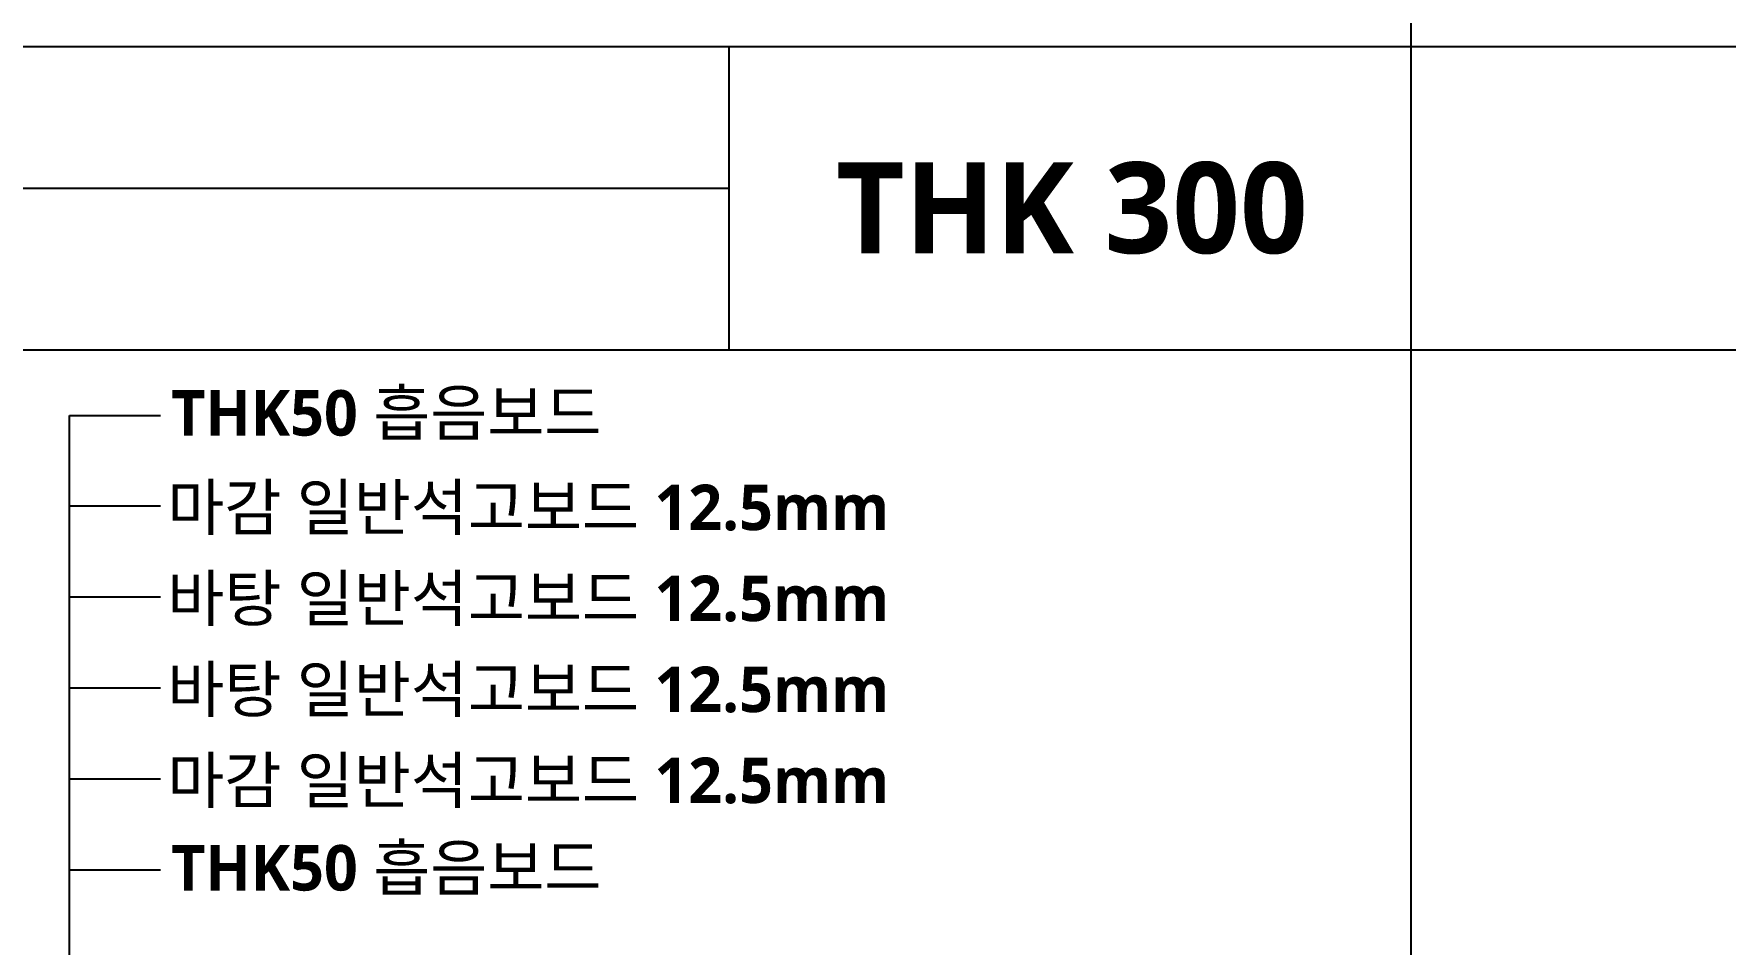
# Model space of a CAD drawing. Extents: x 200 to 24872, y 200 to 5740.
# Drawn here: x 21436 to 22552, y 2378 to 2978 of the extents above; entities that cross this region are included whole.
import ezdxf
from ezdxf.enums import TextEntityAlignment as Align

# ---------------------------------------------------------------- set-up
doc = ezdxf.new("R2010")
doc.units = 0
doc.header["$LTSCALE"] = 10
doc.header["$MEASUREMENT"] = 0
doc.layers.get('0').update_dxf_attribs({"linetype": 'CONTINUOUS'})
for name, color, linetype in [('A-ANNO-GRA1', 7, 'CONTINUOUS'), ('A-ANNO-LEAD', 4, 'CONTINUOUS'), ('A-ANNO-TEXT1', 7, 'CONTINUOUS')]:
    doc.layers.add(name, color=color, linetype=linetype)
doc.styles.add('2020음성 1차', font='NanumGothicBold.ttf')
doc.dimstyles.new('DLEADER', dxfattribs={"dimscale": 50, "dimtxt": 3, "dimasz": 3, "dimexe": 1, "dimexo": 8, "dimgap": 1, "dimtad": 1, "dimdec": 0, "dimrnd": 0.25, "dimdsep": 32, "dimtxsty": '2020음성 1차', "dimblk": 'DOT', "dimcen": 5, "dimclrd": 4, "dimclre": 4, "dimclrt": 3, "dimadec": 0, "dimazin": 0, "dimtfac": 1, "dimtdec": 0, "dimtix": 1, "dimtmove": 2, "dimatfit": 1, "dimldrblk": 'DOT', "dimfxl": 1, "dimarcsym": 0})

# ---------------------------------------------------------------- blocks, each defined once
blk = doc.blocks.new('_Dot')
at = {"color": 0, "lineweight": -2}
blk.add_line((-0.5, 0), (-1, 0), dxfattribs=at)
at = {"color": 0, "const_width": 0.5}
blk.add_lwpolyline([(-0.25, 0, 1), (0.25, 0, 1)], format="xyb", close=True, dxfattribs=at)

msp = doc.modelspace()

# ---------------------------------------------------------------- linework, layer by layer
at = {"layer": 'A-ANNO-GRA1'}
for p, q in [((22344.96539622545, 200), (22344.96539622545, 5733.341259324545)), ((17000, 2970), (24094.96539622545, 2970)), ((21894.96539622548, 2770), (21894.96539622545, 2970)), ((20844.96539622545, 2876.658740675433), (21894.96539622547, 2876.658740675433)), ((17000, 2770), (24094.96539622545, 2770))]:
    msp.add_line(p, q, dxfattribs=at)
at = {"layer": 'A-ANNO-LEAD'}
for p, q in [((21519.6031599784, 2666.759025250307), (21459.60315997837, 2666.7590252503)), ((21519.6031599784, 2606.759025250321), (21459.60315997837, 2606.759025250314)), ((21519.6031599784, 2546.759025250343), (21459.60315997837, 2546.759025250329)), ((21519.6031599784, 2486.759025250358), (21459.60315997837, 2486.759025250343)), ((21519.6031599784, 2426.759025250372), (21459.60315997837, 2426.759025250358))]:
    msp.add_line(p, q, dxfattribs=at)

# ---------------------------------------------------------------- texts
at = {"layer": 'A-ANNO-TEXT1', "style": '2020음성 1차'}
msp.add_text('THK 300', height=60, dxfattribs=at).set_placement((22121.08985011632, 2833.668528207636), align=Align.CENTER)
for s, p in [('THK50 흡음보드', (21526.70418456821, 2728.364827547997)), ('마감 일반석고보드 12.5mm', (21524.09667838286, 2666.054383754388)), ('바탕 일반석고보드 12.5mm', (21524.09667838278, 2606.05438375441)), ('바탕 일반석고보드 12.5mm', (21524.09667838278, 2546.054383754432)), ('마감 일반석고보드 12.5mm', (21524.09667838286, 2486.054383754439)), ('THK50 흡음보드', (21526.70418456824, 2428.364827548055))]:
    msp.add_text(s, height=30, dxfattribs=at).set_placement(p, align=Align.MIDDLE_LEFT)

# ---------------------------------------------------------------- leaders
at = {"layer": 'A-ANNO-LEAD'}
msp.add_leader([(21459.60315997837, 1839), (21459.60315997837, 2726.759025250314), (21519.60315997837, 2726.759025250314)], dimstyle='DLEADER', override={"dimscale": 10, "dimasz": 1.5, "dimclrd": 7}, dxfattribs=at)

doc.saveas('drawing.dxf')
